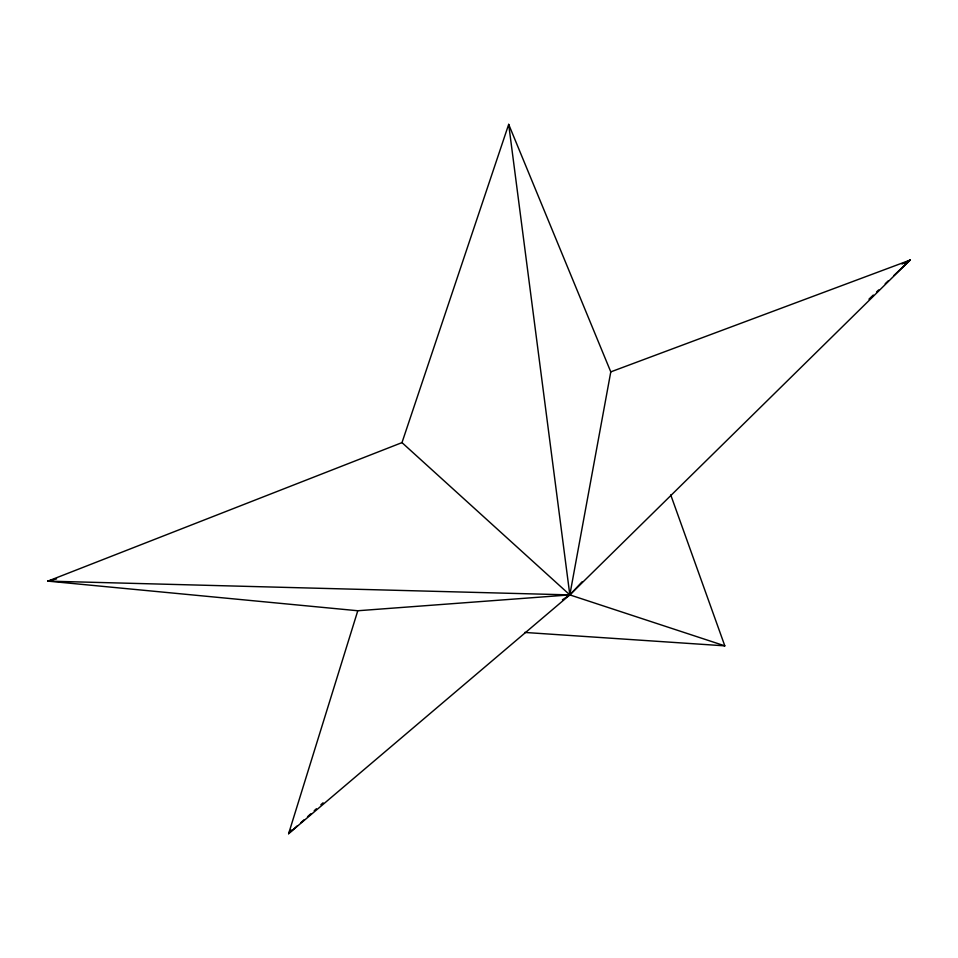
<?xml version="1.0" encoding="UTF-8"?>
<svg xmlns="http://www.w3.org/2000/svg" width="958" height="958" viewBox="0 0 958 958"><rect width="100%" height="100%" fill="white"/><g stroke="black" fill="none" stroke-linecap="round" stroke-linejoin="round"><path stroke-width="1.44" d="M357.789 610.749L47.9 581.123L401.989 442.62L508.686 124.372L610.785 371.872L569.83 594.894L288.633 833.628L357.789 610.749L569.83 594.894L724.811 645.848L670.72 494.879M297.531 825.676L288.633 833.628L290.034 830.993M288.633 833.628L291.208 829.951M582.069 581.829L569.83 594.894L562.418 599.804M610.785 371.872L910.1 260.109L569.83 594.894L47.9 581.123L56.594 578.871M868.966 299.159L873.301 295.052M876.546 291.974L878.714 289.915M885.204 283.748L888.449 280.67M893.862 275.521L910.1 260.109L902.029 264.037M300.86 822.683L304.201 819.701M307.53 816.719L310.859 813.737M314.2 810.755L316.415 808.768M320.858 804.78L323.086 802.792M905.059 263.318L910.1 260.109M47.9 581.123L50.858 580.692M524.685 632.436L724.811 645.848M401.989 442.62L569.83 594.894L508.686 124.372"/></g></svg>
